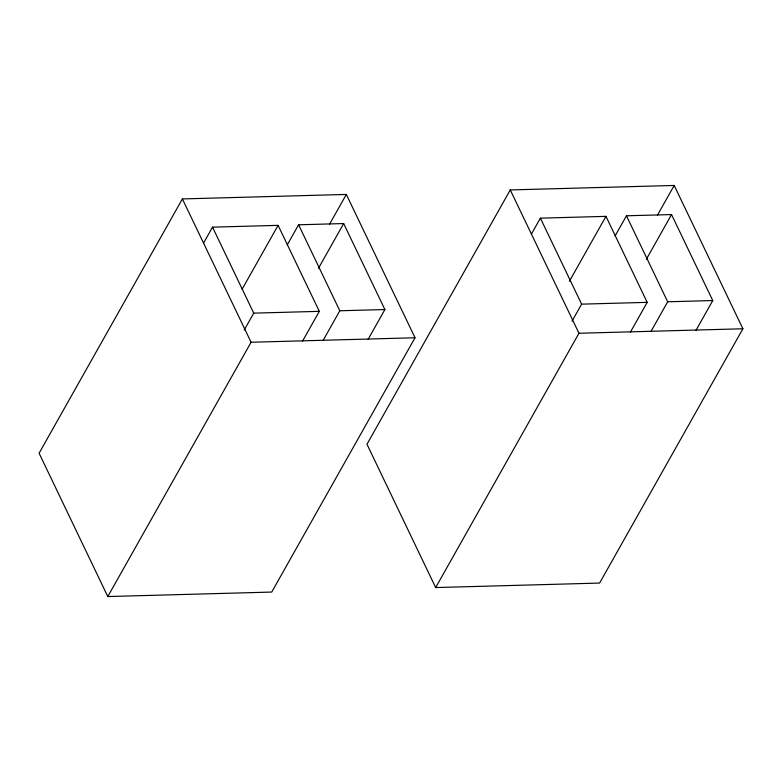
<?xml version="1.0" encoding="UTF-8"?>
<svg xmlns="http://www.w3.org/2000/svg" width="782" height="782" viewBox="0 0 782 782"><rect width="100%" height="100%" fill="white"/><g stroke="black" fill="none" stroke-linecap="round" stroke-linejoin="round"><path stroke-width="1.17" d="M182.392 198.931L39.1 453.228L107.799 596.549L271.735 592.062L415.027 337.756L346.328 194.435L182.392 198.931L251.09 342.252L107.799 596.549M203.535 243.104L212.528 227.151L278.099 225.353L319.32 311.344L302.536 341.138M242.127 289.193L278.099 225.353M287.199 245.001L298.587 224.786L343.669 223.554L384.891 309.545L368.107 339.339M244.15 330.16L253.749 313.142L212.528 227.151M329.535 224.229L346.328 194.435M318.489 268.236L343.669 223.554M323.025 340.571L339.808 310.777L298.587 224.786M510.265 189.938L366.973 444.244L435.672 587.565L599.608 583.069L742.9 328.772L674.201 185.451L510.265 189.938L578.963 333.259L435.672 587.565M531.398 234.121L540.391 218.158L605.972 216.36L647.193 302.351L630.409 332.145M569.394 281.266L605.972 216.36M615.072 236.017L626.46 215.793L671.543 214.561L712.764 300.552L695.98 330.346M572.023 321.177L581.622 304.149L540.391 218.158M657.408 215.236L674.201 185.451M646.362 259.253L671.543 214.561M650.898 331.578L667.681 301.793L626.46 215.793M253.749 313.142L319.32 311.344M339.808 310.777L384.891 309.545M581.622 304.149L647.193 302.351M667.681 301.793L712.764 300.552M251.09 342.252L415.027 337.756M578.963 333.259L742.9 328.772"/></g></svg>
